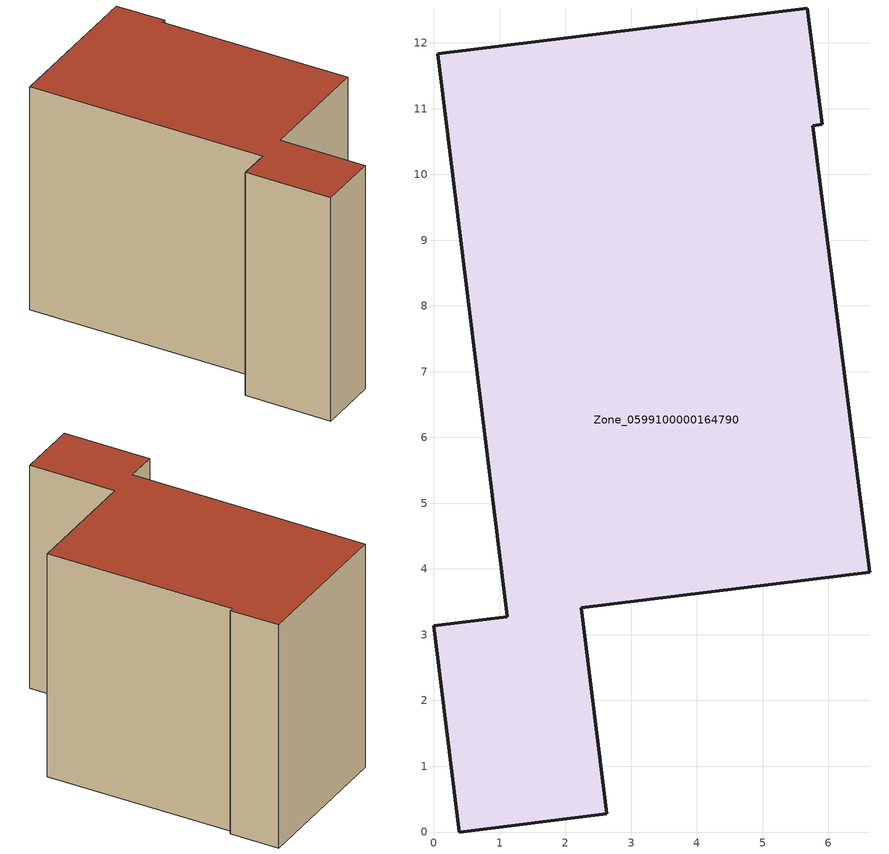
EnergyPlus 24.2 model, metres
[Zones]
Zone_0599100000164790
 floor ground (C_G): 2.63,0.28 0.39,0 0,3.14 1.12,3.27 0.06,11.83 5.68,12.53 5.91,10.76 5.76,10.74 6.63,3.95 2.24,3.41 z0
 wall outside (C_F): 5.91,10.76 5.68,12.53 0.06,11.83 1.12,3.27 0,3.14 0.39,0 2.63,0.28 2.24,3.41 6.63,3.95 5.76,10.74 5.91,10.76 z0:8.46
 roof outside (C_R): 2.63,0.28 2.24,3.41 6.63,3.95 5.76,10.74 5.91,10.76 5.68,12.53 0.06,11.83 1.12,3.27 0,3.14 0.39,0 z8.46
[BUILDING]
Pand.0599100000164790: North Axis=0; Terrain=City; Loads Convergence Tolerance Value=0.04; Temperature Convergence Tolerance Value=0.4; Solar Distribution=FullExterior; Maximum Number of Warmup Days=25; Minimum Number of Warmup Days=1
[Site:Location]
Rotterdam.The.Hague.AP_ZH_NLD Design_Conditions: Latitude=51.96; Longitude=4.45; Time Zone=1; Elevation=-4.5
[SITE:GROUNDTEMPERATURE:BUILDINGSURFACE]
18, 18, 18, 18, 18, 18, 18, 18, 18, 18, 18, 18
[MATERIAL] Thermal Absorptance=0.9; Solar Absorptance=0.7; Visible Absorptance=0.7
Name | Roughness | Thickness | Conductivity | Density | Specific Heat
G.TI.1975-1991 | MediumSmooth | 0.15 | 0.288461 | 540 | 1210
F.TI.1975-1991 | Rough | 0.3 | 0.230769 | 1920 | 840
R.TI.1975-1991 | MediumRough | 0.2 | 0.153846 | 1500 | 1000
[CONSTRUCTION]
C_G: G.TI.1975-1991
C_F: F.TI.1975-1991
C_R: R.TI.1975-1991
[ZONE]
Zone_0599100000164790: Type=1; Multiplier=1; Ceiling Height=Autocalculate; Volume=Autocalculate; Floor Area=autocalculate; Part of Total Floor Area=Yes
[ZONEINFILTRATION:DESIGNFLOWRATE]
Infil_Zone_0599100000164790: Zone or ZoneList or Space or SpaceList=Zone_0599100000164790; Schedule=AlwaysOn; Design Flow Rate Calculation Method=Flow/Area; Flow Rate per Floor Area=0.003; Constant Term Coefficient=1; Temperature Term Coefficient=0; Velocity Term Coefficient=0; Velocity Squared Term Coefficient=0
[HVACTEMPLATE:ZONE:IDEALLOADSAIRSYSTEM]
Zone_0599100000164790: Maximum Heating Supply Air Temperature=50; Minimum Cooling Supply Air Temperature=13; Maximum Heating Supply Air Humidity Ratio=0.0156; Minimum Cooling Supply Air Humidity Ratio=0.0077; Heating Limit=NoLimit; Cooling Limit=NoLimit; Dehumidification Control Type=ConstantSensibleHeatRatio; Cooling Sensible Heat Ratio=0.7; Dehumidification Setpoint=60; Humidification Control Type=None; Humidification Setpoint=30; Outdoor Air Method=None; Outdoor Air Flow Rate per Person=0.00944; Outdoor Air Flow Rate per Zone Floor Area=0; Outdoor Air Flow Rate per Zone=0; Demand Controlled Ventilation Type=None; Outdoor Air Economizer Type=NoEconomizer; Heat Recovery Type=None; Sensible Heat Recovery Effectiveness=0.7; Latent Heat Recovery Effectiveness=0.65
[ZONECONTROL:THERMOSTAT]
ThermostatControl_Zone_0599100000164790: Zone or ZoneList=Zone_0599100000164790; Control Type Schedule=DualSetpointControlType; Control 1=Thermostat_Zone_0599100000164790; Temperature Difference Between Cutout And Setpoint=0
[THERMOSTATSETPOINT:DUALSETPOINT]
Thermostat_Zone_0599100000164790: Heating Setpoint Temperature Schedule=HeatingSetpoint_Zone_0599100000164790; Cooling Setpoint Temperature Schedule=CoolingSetpoint_Zone_0599100000164790
[SCHEDULE:COMPACT]
HeatingSetpoint_Zone_0599100000164790: Through: 12/31, For: AllDays, Until: 24:00, 21
CoolingSetpoint_Zone_0599100000164790: Through: 12/31, For: AllDays, Until: 24:00, 24
DualSetpointControlType: Through: 12/31, For: AllDays, Until: 24:00, 4
AlwaysOn: Through: 12/31, For: AllDays, Until: 24:00, 1
